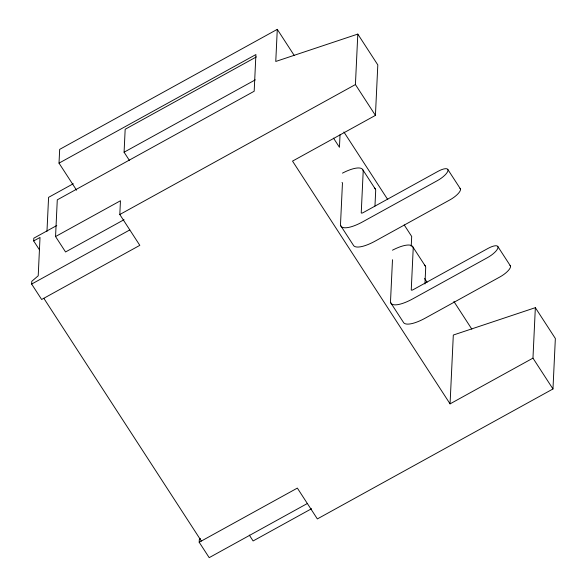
<?xml version="1.0" encoding="UTF-8"?>
<svg xmlns="http://www.w3.org/2000/svg" width="587" height="587" viewBox="0 0 587 587"><rect width="100%" height="100%" fill="white"/><g stroke="black" fill="none" stroke-linecap="round" stroke-linejoin="round"><path stroke-width="0.88" d="M124.048 219.699L65.561 251.962L55.552 236.546L120.46 200.754L119.807 214.512L139.816 245.344L41.648 299.487L31.647 284.071L31.779 281.32L38.214 275.787L40.019 237.449L33.679 240.941L39.395 249.754M33.679 240.941L33.811 238.19L56.778 225.525M46.975 231.366L48.582 197.349L73.294 183.724M55.552 236.546L57.284 199.844L254.178 91.249L255.91 54.547L59.016 163.142L76.581 190.21M59.016 163.142L59.669 149.377L277.284 29.35L294.226 55.457M129.514 160.574L124.084 152.209L125.17 129.272L256.358 56.91M307.353 503.507L209.192 557.65L199.191 542.234L199.323 539.482L200.424 538.536M277.284 29.35L275.765 61.466L357.806 34.09L377.808 64.915L375.431 115.382L292.524 161.109L450.068 403.863L532.967 358.136L535.344 307.669L453.311 335.045L450.068 403.863M340.042 134.724L339.447 147.293L333.497 138.121M375.431 115.382L355.421 84.557L357.806 34.09M374.968 206.03L375.687 190.775A26.628 8.416 -33 0 0 374.477 188.075M411.223 246.335L411.692 236.458L404.216 224.938M424.944 283.991L425.7 267.833A26.628 8.416 -33 0 0 424.489 265.141M199.191 542.234L297.352 488.098L317.354 518.923L552.969 388.968L555.353 338.501L535.344 307.669M124.084 152.209L255.279 79.854M119.807 214.512L355.421 84.557M31.647 284.071L129.808 229.928M311.594 508.694L253.107 540.957L249.292 535.08M447.903 169.584L460.406 188.845M497.915 246.643L510.419 265.911M532.967 358.136L552.969 388.968M343.909 132.016L387.765 199.602M453.905 301.505L471.838 329.146M362.92 169.944L375.423 189.212M412.932 247.01L425.436 266.278M424.599 278.502L427.079 282.318M340.776 225.79L353.279 245.058A26.628 8.416 -33 0 0 375.342 241.015L449.95 199.859A12.107 3.823 -33 0 0 459.981 188.332M390.788 302.855L403.291 322.124A26.628 8.416 -33 0 0 425.355 318.081L499.963 276.925A12.107 3.823 -33 0 0 509.993 265.397M43.82 298.284L201.363 541.038M342.008 182.616A2.421 0.763 -33 0 1 342.463 182.939L340.511 224.227A26.628 8.416 -33 0 0 362.839 221.747L437.447 180.598A12.107 3.823 -33 0 0 448.028 170.289A12.107 3.823 -33 0 0 437.88 171.419L363.272 212.575A2.421 0.763 -33 0 1 361.24 212.795L363.184 171.507A26.628 8.416 -33 0 0 342.456 173.136M392.365 259.755A2.421 0.763 -33 0 1 392.476 260.004L390.524 301.292A26.628 8.416 -33 0 0 412.852 298.812L487.459 257.656A12.107 3.823 -33 0 0 498.04 247.354A12.107 3.823 -33 0 0 487.892 248.484L413.285 289.633A2.421 0.763 -33 0 1 411.252 289.861L413.197 248.572A26.628 8.416 -33 0 0 392.468 250.201"/></g></svg>
